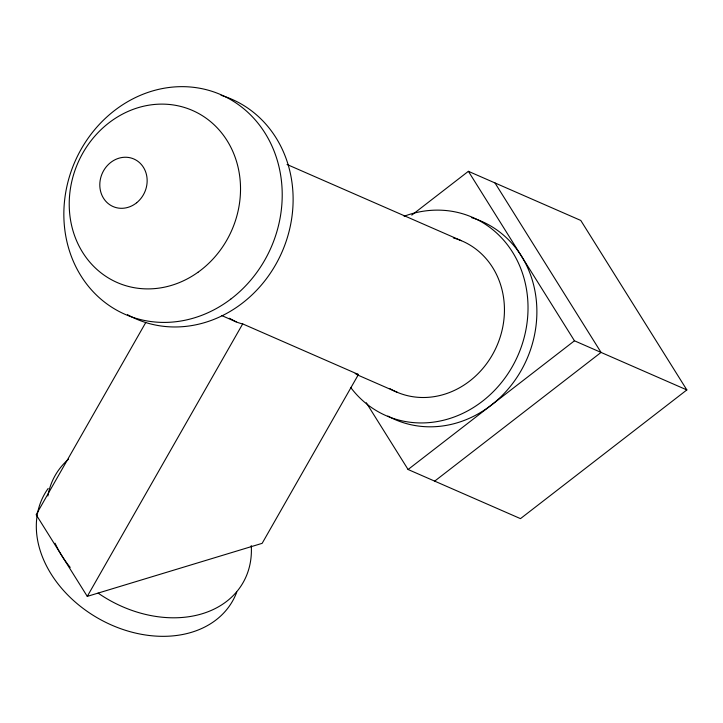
<?xml version="1.0" encoding="UTF-8"?>
<svg xmlns="http://www.w3.org/2000/svg" width="723" height="723" viewBox="0 0 723 723"><rect width="100%" height="100%" fill="white"/><g stroke="black" fill="none" stroke-linecap="round" stroke-linejoin="round"><path stroke-width="1.08" d="M145.73 322.575L36.15 514.686L87.275 596.376L262.142 543.344L358.436 374.505L242.693 323.895A87.221 46.679 73.1 0 1 236.204 321.898L221.834 315.608M87.275 596.376L242.693 323.895M411.767 215.12L468.387 171.315L580.777 220.443L686.85 389.923L520.479 518.635L408.088 469.507L366.281 402.711M686.85 389.923L574.46 340.795L408.088 469.507M434.686 481.129L601.057 352.417L494.984 182.946M287.04 164.483L461.31 240.678M357.117 374.767L397.442 392.39M236.204 321.898L229.381 318.265M468.387 171.315L574.46 340.795M236.737 592.128A108.161 81.5 29.7 0 1 100.145 619.43A108.161 81.5 29.7 0 1 48.179 488.432M251.252 545.585A108.161 81.5 29.7 0 1 202.702 613.592A108.161 81.5 29.7 0 1 98.102 593.095M70.212 567.401A108.161 81.5 29.7 0 1 55.056 543.208M47.872 495.987A108.161 81.5 29.7 0 1 68.522 459.213M358.436 374.496A87.221 46.679 73.1 0 1 355.21 373.674M404.112 216.249A108.161 96.728 -66.4 0 1 520.687 268.332A108.161 96.728 -66.4 0 1 478.165 404.401A108.161 96.728 -66.4 0 1 350.628 387.374M471.758 217.713A108.161 96.728 -66.4 0 1 527.438 357.822A108.161 96.728 -66.4 0 1 387.88 416.05M453.357 237.939A82.305 73.61 -66.4 0 1 497.316 344.862A82.305 73.61 -66.4 0 1 389.905 388.667M221.093 95.319A119.819 107.058 -66.5 0 1 282.476 250.935A119.819 107.058 -66.5 0 1 127.492 314.668M136.674 202.747A25.956 23.217 -66.4 0 0 133.9 159.006A25.956 23.217 -66.4 0 0 99.855 186.597A25.956 23.217 -66.4 0 0 136.674 202.747M197.957 272.291A93.909 83.985 -66.4 0 0 197.451 112.851A93.909 83.985 -66.4 0 0 69.218 204.392A93.909 83.985 -66.4 0 0 197.957 272.291M230.764 299.123A119.819 107.058 -66.5 0 0 224.419 96.313A119.819 107.058 -66.5 0 0 63.904 218.174A119.819 107.058 -66.5 0 0 230.764 299.123"/></g></svg>
